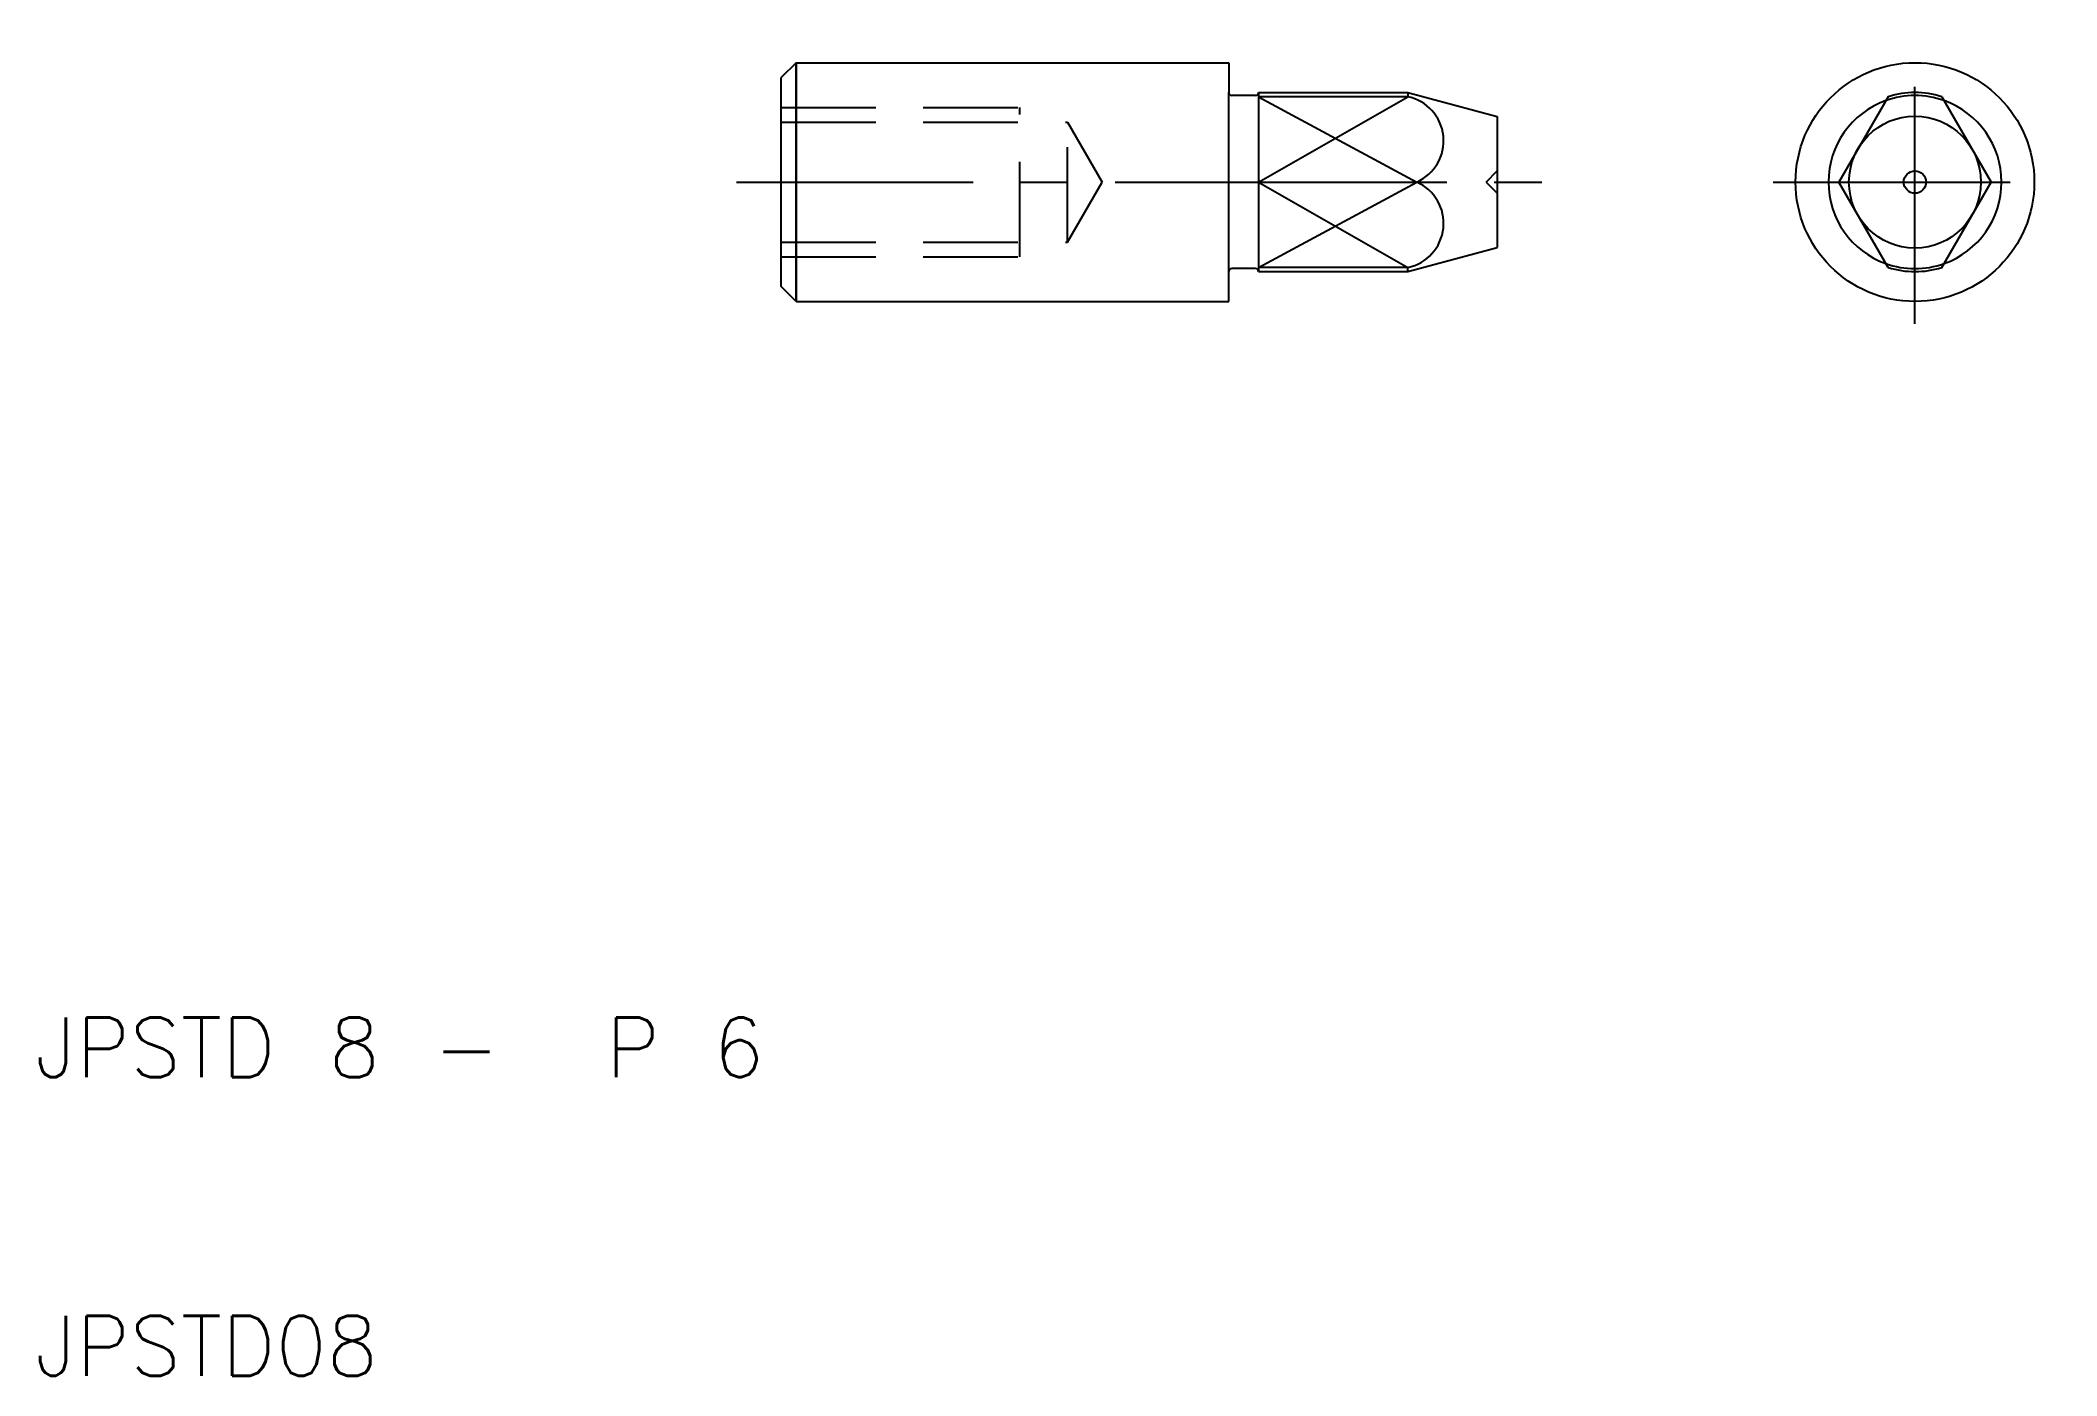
# Model space of a CAD drawing. Extents: x 10.2 to 77.8, y 10 to 54.8.
import ezdxf

# ---------------------------------------------------------------- set-up
doc = ezdxf.new("R2010")
doc.units = 0
doc.header["$LTSCALE"] = 0.25
doc.linetypes.add('CENTER', pattern=[50.8, 31.75, -6.35, 6.35, -6.35])
doc.linetypes.add('DASHED', pattern=[19.05, 12.7, -6.35])
doc.layers.get('0').update_dxf_attribs({"linetype": 'CONTINUOUS'})
doc.layers.add('CENTER', color=1, linetype='CENTER')
doc.styles.get("Standard").update_dxf_attribs({"font": 'txt.shx', "bigfont": 'extfont.shx'})

msp = doc.modelspace()

# ---------------------------------------------------------------- linework, layer by layer
for p, q in [((35.5, 54), (35, 53.5)), ((35, 46.5), (35, 53.5)), ((35.5, 54), (50, 54)), ((35.5, 54), (35.5, 46)), ((35.5, 46), (35.5, 54)), ((50, 54), (50, 53)), ((50, 47), (50, 53)), ((50.9, 52.9), (50.1, 52.9)), ((51, 53), (56, 53)), ((51, 53), (51, 47)), ((56, 52.861818), (51, 52.861818)), ((56, 53), (59, 52.196152)), ((56, 53), (56, 52.861818)), ((72.1, 52.861818), (70.447729, 50)), ((73.9, 52.861818), (75.552271, 50)), ((59, 52.196152), (59, 47.803848)), ((51, 50), (56.3, 50)), ((72.1, 47.138182), (70.447729, 50)), ((73.9, 47.138182), (75.552271, 50)), ((56, 47), (59, 47.803848)), ((50, 46), (50, 47)), ((50.9, 47.1), (50.1, 47.1)), ((56, 47.138182), (51, 47.138182)), ((51, 47), (56, 47)), ((56, 47), (56, 47.138182)), ((35.5, 46), (35, 46.5)), ((35.5, 46), (50, 46))]:
    msp.add_line(p, q)
at = {"color": 3}
for p, q in [((51, 50), (56, 52.861818)), ((51, 52.861818), (56.3, 50)), ((51, 47.138182), (56.3, 50)), ((51, 50), (56, 47.138182))]:
    msp.add_line(p, q, dxfattribs=at)
at = {"color": 3, "linetype": 'DASHED'}
for p, q in [((35, 52.5), (43, 52.5)), ((43, 47.5), (43, 52.5)), ((35, 52.0095), (44.6, 52.0095)), ((44.6, 47.9905), (44.6, 52.0095)), ((44.6, 52.0095), (45.760185, 50)), ((58.625, 50), (59, 50.375)), ((44.6, 47.9905), (45.760185, 50)), ((58.625, 50), (59, 49.625)), ((35, 47.9905), (44.6, 47.9905)), ((35, 47.5), (43, 47.5))]:
    msp.add_line(p, q, dxfattribs=at)
for radius in [4, 2.210332, 0.375]:
    msp.add_circle((73, 50), radius)
for centre, radius, start, end in [((50.1, 53), 0.1, 180, 270), ((50.9, 53), 0.1, 270, 0), ((55.692018, 51.382899), 1.510646, 293.73234, 78.236406), ((73, 50), 2.9, 109.657056, 250.342944), ((73, 50), 3, 72.542397, 107.457603), ((73, 50), 2.9, 289.657056, 70.342944), ((55.692018, 48.617101), 1.510646, 281.763594, 66.26766), ((50.1, 47), 0.1, 90, 180), ((50.9, 47), 0.1, 0, 90), ((73, 50), 3, 252.542397, 287.457603)]:
    msp.add_arc(centre, radius, start, end)
for start, end in [(70.342944, 109.657056), (250.342944, 289.657056)]:
    msp.add_arc((73, 50), 2.9, start, end, dxfattribs=at)
at = {"layer": 'CENTER', "color": 1, "linetype": 'CENTER'}
for p, q in [((73, 45.25), (73, 54.75)), ((33.5, 50), (60.5, 50)), ((68.25, 50), (77.75, 50))]:
    msp.add_line(p, q, dxfattribs=at)

# ---------------------------------------------------------------- texts
for s, p in [('JPSTD 8 -  P 6', (10, 20)), ('JPSTD08', (10, 10))]:
    msp.add_text(s, height=2).set_placement(p)

doc.saveas('drawing.dxf')
